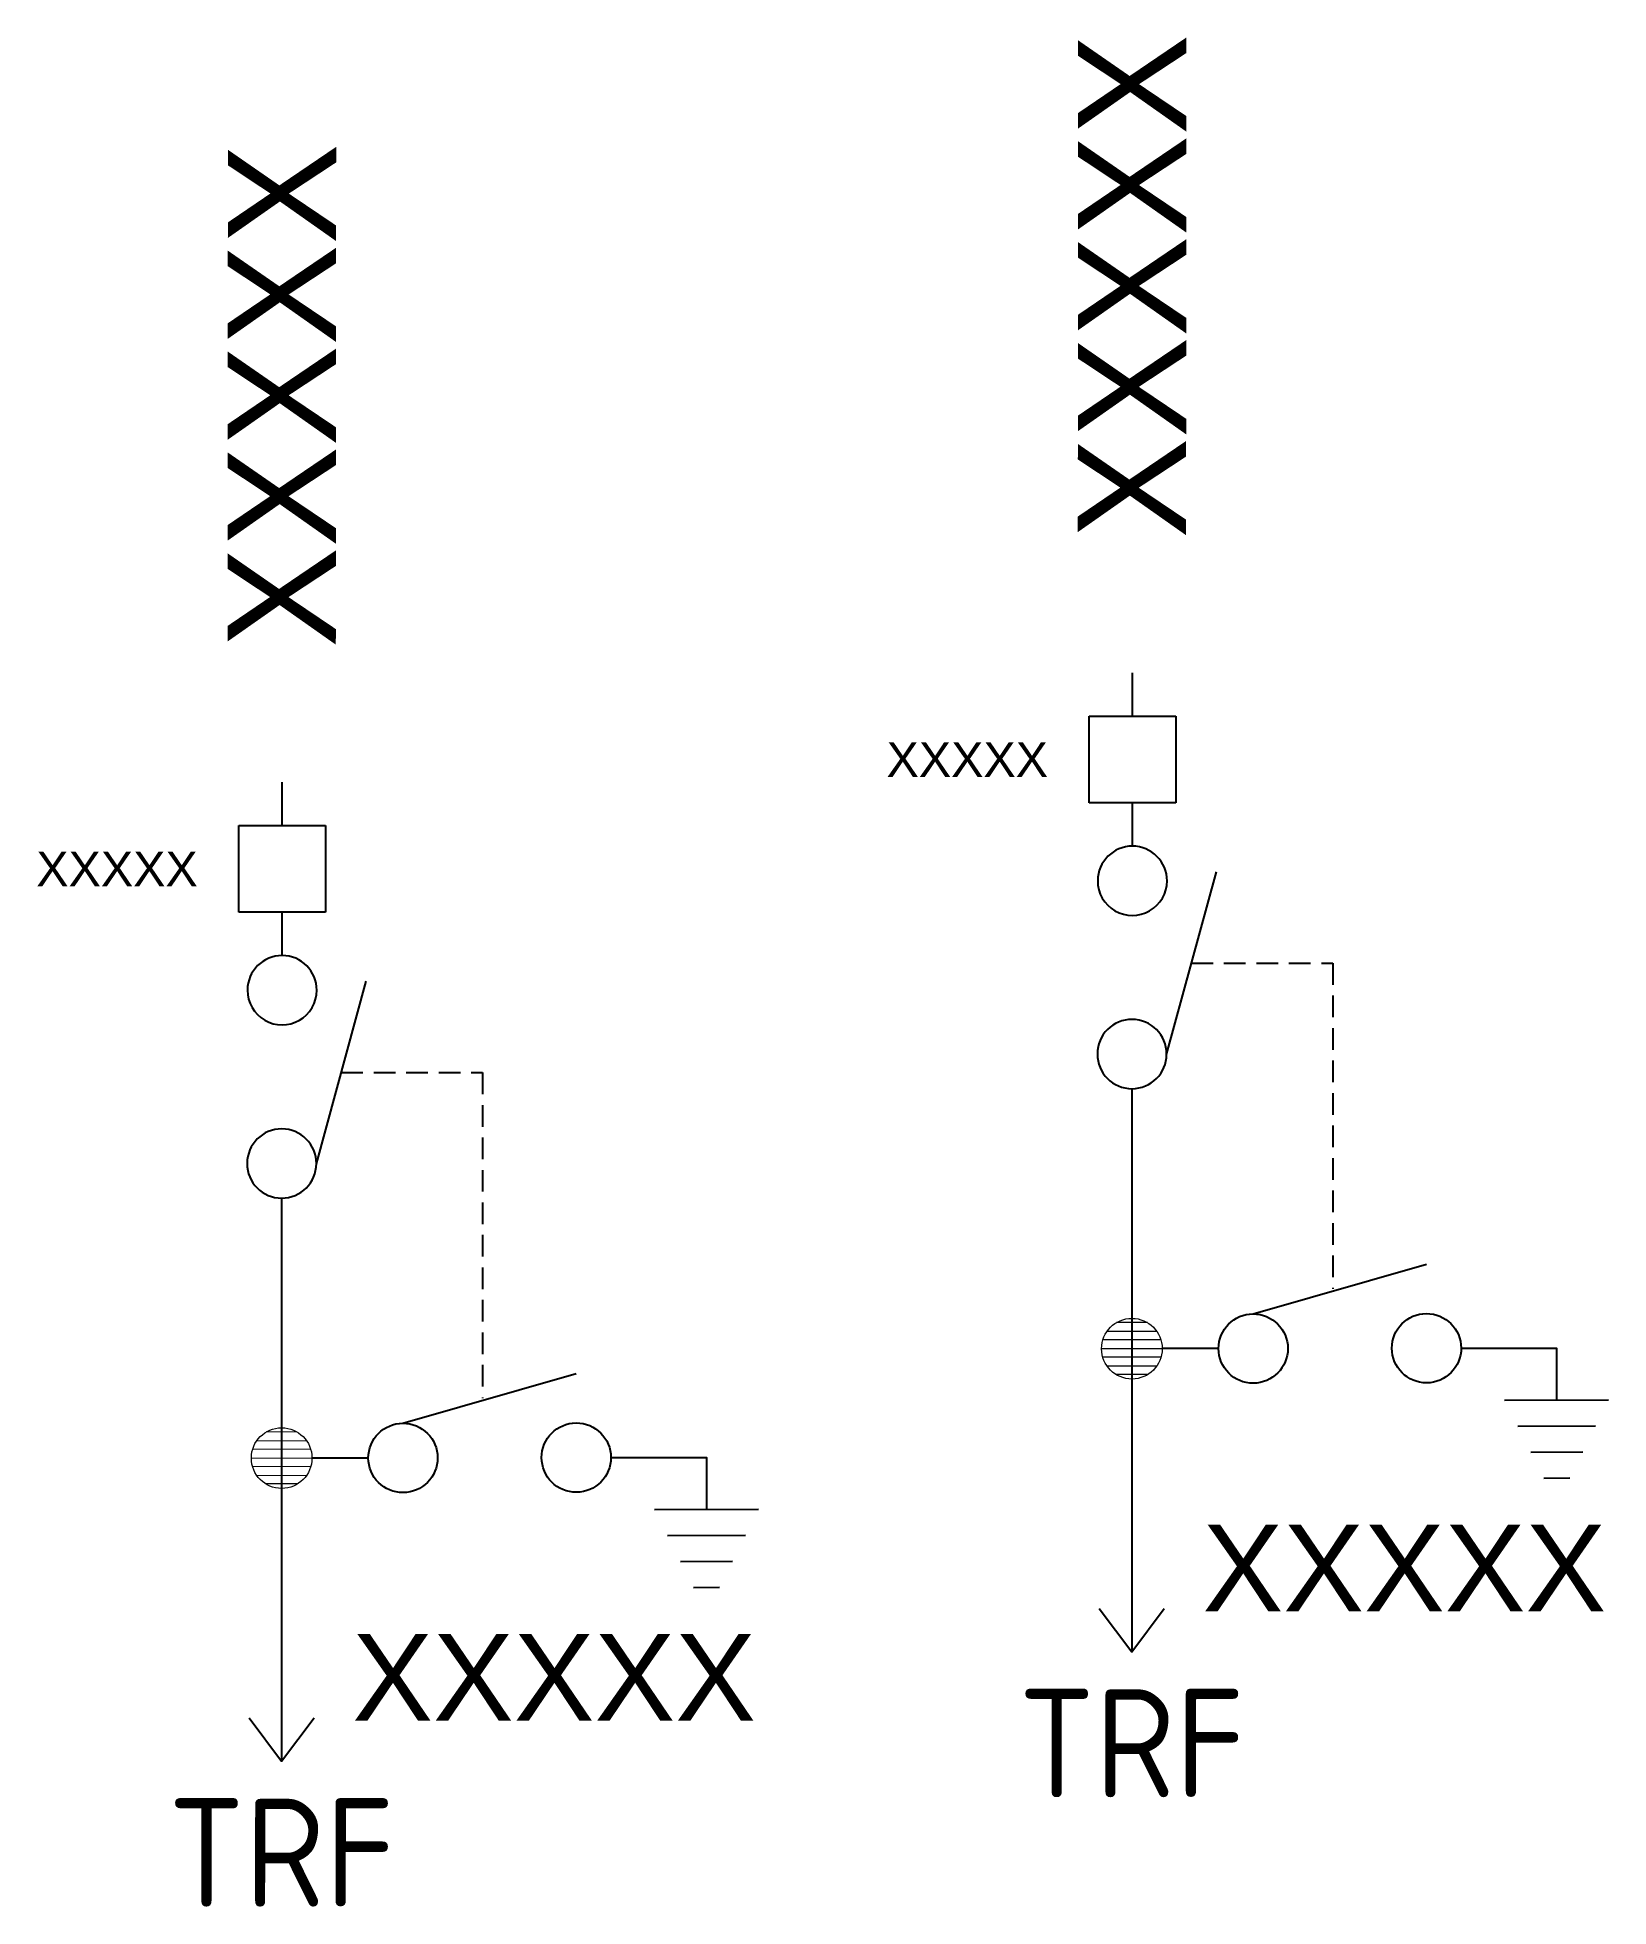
# Model space of a CAD drawing. Header units: metres. Extents: x 294087 to 294123.3, y 6261409.1 to 6261452.3.
import ezdxf
from ezdxf.enums import TextEntityAlignment as Align

# ---------------------------------------------------------------- set-up
doc = ezdxf.new("R2010")
doc.units = ezdxf.units.M
for name, pattern in [('A', [0]), ('CENTERX2', [4, 2.5, -0.5, 0.5, -0.5]), ('DASHED', [0.75, 0.5, -0.25])]:
    doc.linetypes.add(name, pattern=pattern)
doc.layers.get('0').update_dxf_attribs({"color": 6})
doc.layers.add('Equip_HV_NEW', color=2, linetype='Continuous')
doc.styles.add('ARIAL', font='arial.ttf', dxfattribs={"height": 2})
doc.styles.add('IESYMBOL1', font='isocp.shx')
doc.styles.get("Standard").update_dxf_attribs({"font": 'arial.ttf'})
doc.styles.add('SWG_LABEL', font='arial.ttf')
doc.styles.add('SWITCH_LABEL', font='arial.ttf', dxfattribs={"height": 2.5})

# ---------------------------------------------------------------- blocks, each defined once
blk = doc.blocks.new('SWG_SIE_ES_NEW')
for p, q in [((-5.793, 0.779), (-1.793, 1.926)), ((0.012, -1.212), (2.412, -1.207)), ((0.313, -1.811), (2.113, -1.807)), ((0.614, -2.41), (1.814, -2.408)), ((0.915, -3.01), (1.515, -3.008))]:
    blk.add_line(p, q)
for points in [[(-5.789, -0.821, -1), (-5.793, 0.779, -1)], [(-1.789, -0.813, -1), (-1.793, 0.787, -1)]]:
    blk.add_lwpolyline(points, format="xyb", close=True)
for points in [[(-6.591, -0.023), (-7.891, -0.023)], [(-0.991, -0.012), (1.212, -0.012), (1.212, -1.209)]]:
    blk.add_lwpolyline(points)
at = {"flags": 1}
blk.add_attdef('Z', (0, 0), '', height=0.2, dxfattribs=at)
at = {"style": 'SWITCH_LABEL', "flags": 9}
blk.add_attdef('STREET_CODE', text='', height=0.2, dxfattribs=at).set_placement((0, -0.2), align=Align.MIDDLE_LEFT)
at = {"flags": 9}
for tag, p in [('ORIENTATION', (0, -0.4)), ('USAGE', (0, -0.8)), ('PARENT', (0, -0.6)), ('SUBURB', (0, -1)), ('STREETNAME', (0, -1.2)), ('OWNED_BY', (-0.013, -1.813)), ('LOCATION', (0, -1.4)), ('NOTES', (0, -1.6)), ('OPERATED_BY', (-0.019, -2.036)), ('MAINTAINED_BY', (-0.021, -2.243))]:
    blk.add_attdef(tag, text='', height=0.2, dxfattribs=at).set_placement(p, align=Align.MIDDLE_LEFT)
at = {"style": 'ARIAL', "flags": 8}
blk.add_attdef('ASSET_NUM', text='', height=2, dxfattribs=at).set_placement((14.296, -5.086), align=Align.MIDDLE_RIGHT)
blk = doc.blocks.new('SWG_SIE_TRF_NOES_NEW1')
blk.add_line((7.008, 0.801), (2.793, 1.949))
at = {"linetype": 'A', "lineweight": 0}
for p, q in [((13.399, -0.573), (13.401, 0.574)), ((13.601, 0.67), (13.599, -0.67)), ((13.799, -0.7), (13.801, 0.7)), ((14.001, 0.671), (13.999, -0.672)), ((14.199, -0.576), (14.201, 0.575)), ((13.2, 0.358), (13.199, -0.357)), ((14.4, 0.362), (14.399, -0.365))]:
    blk.add_line(p, q, dxfattribs=at)
for points in [[(2.998, -0.79, 1), (3.002, 0.81, 1)], [(6.998, -0.798, 1), (7.002, 0.801, 1)]]:
    blk.add_lwpolyline(points, format="xyb", close=True)
for points in [[(19.799, -0.753), (20.799, -0.004), (19.799, 0.747)], [(-0.8, 0.011), (-1.8, 0.011)], [(2.2, 0.011), (1.2, 0.011)], [(7.8, 0), (20.795, 0)]]:
    blk.add_lwpolyline(points)
blk.add_circle((13.802, 0), 0.7, dxfattribs=at)
at = {"style": 'IESYMBOL1'}
blk.add_text('TRF', height=2.5, rotation=89.9826, dxfattribs=at).set_placement((22.907, -0.004), align=Align.MIDDLE_CENTER)
at = {"flags": 1}
blk.add_attdef('Z', (0, 0), '', height=0.2, dxfattribs=at)
at = {"style": 'SWITCH_LABEL', "flags": 9}
blk.add_attdef('STREET_CODE', text='', height=0.2, dxfattribs=at).set_placement((0, -0.2), align=Align.MIDDLE_LEFT)
at = {"flags": 9}
for tag, p in [('ORIENTATION', (0, -0.4)), ('USAGE', (0, -0.8)), ('PARENT', (0, -0.6)), ('SUBURB', (0, -1)), ('STREETNAME', (0, -1.2)), ('LOCATION', (0, -1.4)), ('NOTES', (0, -1.6))]:
    blk.add_attdef(tag, text='', height=0.2, dxfattribs=at).set_placement(p, align=Align.MIDDLE_LEFT)
blk = doc.blocks.new('SWG_SIE_TRF_CB_NOES_NEW')
at = {"layer": 'Equip_HV_NEW', "linetype": 'DASHED'}
blk.add_lwpolyline([(6.901, 1.375), (6.901, 4.638), (14.422, 4.638)], dxfattribs=at)
at = {"layer": 'Equip_HV_NEW', "linetype": 'CENTERX2'}
blk.add_blockref('SWG_SIE_TRF_NOES_NEW1', (2, 0), dxfattribs=at)
at = {"style": 'ARIAL', "flags": 8}
blk.add_attdef('ASSET_NUM', text='', height=2, dxfattribs=at).set_placement((0.289, 1.145), align=Align.MIDDLE_RIGHT)
at = {"flags": 1}
blk.add_attdef('Z', (12.14, 0.448), '', height=0.2, dxfattribs=at)
at = {"style": 'SWITCH_LABEL', "flags": 9}
blk.add_attdef('STREET_CODE', text='', height=0.2, dxfattribs=at).set_placement((12.14, 0.248), align=Align.MIDDLE_LEFT)
at = {"flags": 9}
for tag, p in [('ORIENTATION', (12.14, 0.048)), ('USAGE', (12.14, -0.352)), ('PARENT', (12.14, -0.152)), ('SUBURB', (12.14, -0.552)), ('STREETNAME', (12.14, -0.752)), ('LOCATION', (12.14, -0.952)), ('OWNED_BY', (12.144, -1.356)), ('NOTES', (12.14, -1.152)), ('OPERATED_BY', (12.138, -1.578)), ('MAINTAINED_BY', (12.137, -1.785))]:
    blk.add_attdef(tag, text='', height=0.2, dxfattribs=at).set_placement(p, align=Align.MIDDLE_LEFT)
blk = doc.blocks.new('CB_SUB_NEW')
at = {"linetype": 'CENTERX2'}
blk.add_lwpolyline([(-1, 1), (1, 1), (1, -1), (-1, -1)], close=True, dxfattribs=at)
blk.add_attdef('ASSET_NUMBER', text='', height=0.8, dxfattribs=at).set_placement((-1.948, 0), align=Align.MIDDLE_RIGHT)
blk = doc.blocks.new('A$C54374FA0')
at = {"layer": 'Equip_HV_NEW', "linetype": 'CENTERX2'}
ref = blk.add_blockref('SWG_SIE_TRF_CB_NOES_NEW', (-3.2, 13.125), dxfattribs=dict(at, rotation=270))
ref.add_attrib('ASSET_NUM', 'XXXXX', dxfattribs={"layer": '0', "height": 2.5, "rotation": 89.9544, "style": 'SWG_LABEL'}).set_placement((-3.2, 16.025), align=Align.MIDDLE_LEFT)
blk.add_blockref('CB_SUB_NEW', (-3.189, 10.925), dxfattribs=at).add_auto_attribs({'ASSET_NUMBER': 'XXXXX'})
ref = blk.add_blockref('SWG_SIE_ES_NEW', (5.39, -2.653), dxfattribs=at)
ref.add_attrib('ASSET_NUM', 'XXXXX', dxfattribs={"layer": '0', "height": 2, "style": 'ARIAL'}).set_placement((7.746, -7.739), align=Align.MIDDLE_RIGHT)

msp = doc.modelspace()

# ---------------------------------------------------------------- block references
at = {"linetype": 'CENTERX2'}
msp.add_blockref('A$C54374FA0', (294115.488, 6261424.669), dxfattribs=at)
at = {"layer": 'Equip_HV_NEW', "linetype": 'CENTERX2'}
ref = msp.add_blockref('SWG_SIE_TRF_CB_NOES_NEW', (294092.664, 6261435.268), dxfattribs=dict(at, rotation=270))
ref.add_attrib('ASSET_NUM', 'XXXXX', dxfattribs={"layer": '0', "height": 2.5, "rotation": 89.9544, "style": 'SWG_LABEL'}).set_placement((294092.664, 6261438.168), align=Align.MIDDLE_LEFT)
msp.add_blockref('CB_SUB_NEW', (294092.675, 6261433.068), dxfattribs=at).add_auto_attribs({'ASSET_NUMBER': 'XXXXX'})
ref = msp.add_blockref('SWG_SIE_ES_NEW', (294101.255, 6261419.491), dxfattribs=at)
ref.add_attrib('ASSET_NUM', 'XXXXX', dxfattribs={"layer": '0', "height": 2, "style": 'ARIAL'}).set_placement((294103.61, 6261414.404), align=Align.MIDDLE_RIGHT)

doc.saveas('drawing.dxf')
